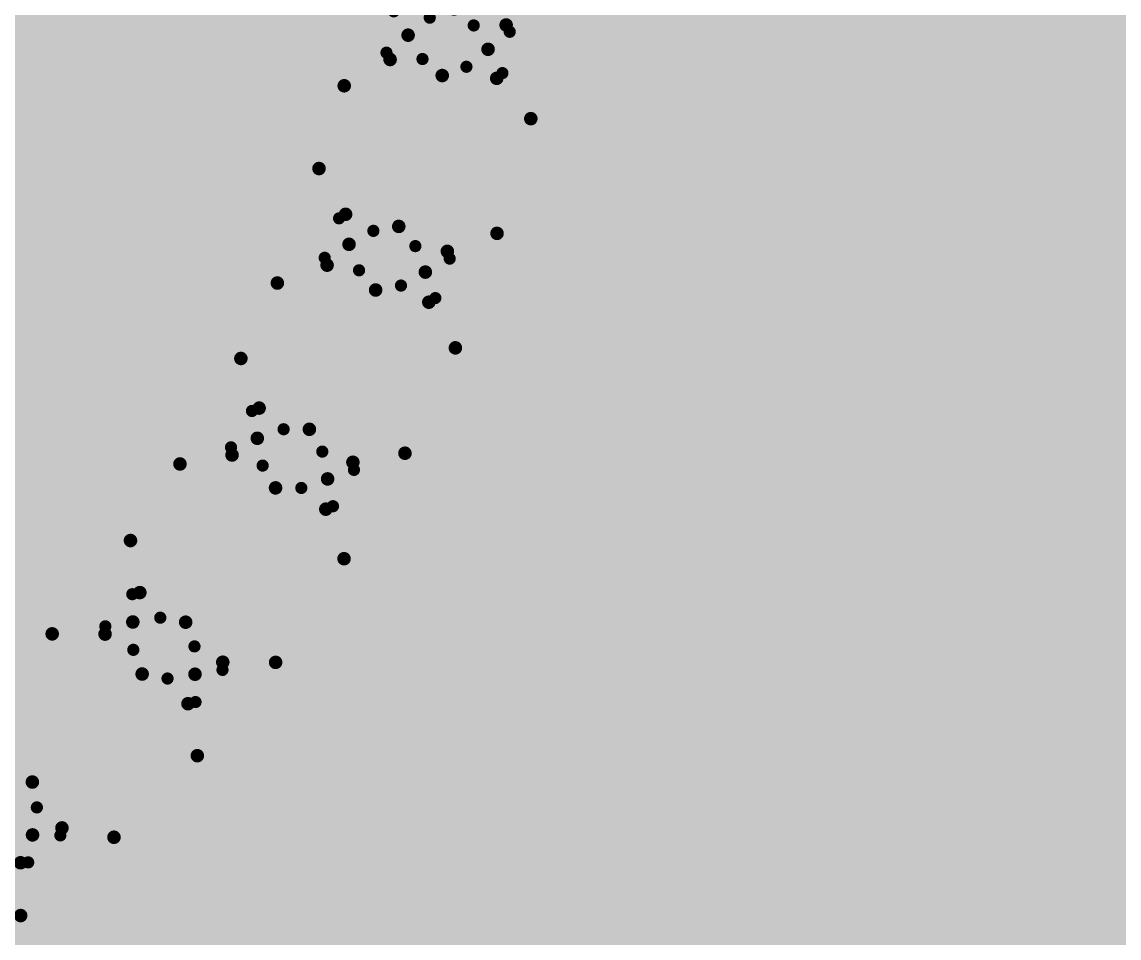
# Model space of a CAD drawing. Header units: millimetres. Extents: x 169 to 355, y 129 to 253.
# Drawn here: x 315.875 to 319.929, y 153.104 to 156.488 of the extents above; entities that cross this region are included whole.
import ezdxf

# ---------------------------------------------------------------- set-up
doc = ezdxf.new("R2010")
doc.units = ezdxf.units.MM
for name, color, linetype in [('BottomLayer', 5, 'Continuous'), ('BottomOverlay', 54, 'Continuous'), ('BottomPaste', 16, 'Continuous'), ('BottomSolder', 6, 'Continuous'), ('Mechanical1', 6, 'Continuous'), ('Mechanical15', 56, 'Continuous'), ('TopOverlay', 2, 'Continuous')]:
    doc.layers.add(name, color=color, linetype=linetype)

# ---------------------------------------------------------------- blocks, each defined once
blk = doc.blocks.new('R0402_NOSILK_B_999')
at = {"layer": 'BottomLayer'}
for points in [[(-0.25, -0.3), (-0.25, 0.3), (-0.75, -0.3), (-0.75, 0.3)], [(0.75, -0.3), (0.75, 0.3), (0.25, -0.3), (0.25, 0.3)]]:
    blk.add_solid(points, dxfattribs=at)
at = {"layer": 'BottomPaste'}
for points in [[(-0.25, -0.3), (-0.25, 0.3), (-0.75, -0.3), (-0.75, 0.3)], [(0.75, -0.3), (0.75, 0.3), (0.25, -0.3), (0.25, 0.3)]]:
    blk.add_solid(points, dxfattribs=at)
at = {"layer": 'BottomSolder'}
for points in [[(-0.1484, -0.4016), (-0.1484, 0.4016), (-0.8516, -0.4016), (-0.8516, 0.4016)], [(0.8516, -0.4016), (0.8516, 0.4016), (0.1484, -0.4016), (0.1484, 0.4016)]]:
    blk.add_solid(points, dxfattribs=at)
at = {"layer": 'Mechanical1', "const_width": 0.1}
for points in [[(-0.52, -0.3001), (-0.52, 0.2999)], [(-0.52, 0.2999), (0.5201, 0.2999)], [(0.5201, -0.3001), (0.5201, 0.2999)], [(-0.52, -0.3001), (0.5201, -0.3001)]]:
    blk.add_lwpolyline(points, dxfattribs=at)
at = {"layer": 'Mechanical1', "const_width": 0.05}
for points in [[(-0.545, 0.2999, 1), (-0.495, 0.2999, 1)], [(-0.545, 0.2999, 1), (-0.495, 0.2999, 1)], [(0.4951, 0.2999, 1), (0.5451, 0.2999, 1)], [(0.4951, 0.2999, 1), (0.5451, 0.2999, 1)], [(-0.545, -0.3001, 1), (-0.495, -0.3001, 1)], [(-0.545, -0.3001, 1), (-0.495, -0.3001, 1)], [(0.4951, -0.3001, 1), (0.5451, -0.3001, 1)], [(0.4951, -0.3001, 1), (0.5451, -0.3001, 1)]]:
    blk.add_lwpolyline(points, format="xyb", close=True, dxfattribs=at)
at = {"layer": 'Mechanical15', "const_width": 0.1}
for points in [[(-0.975, -0.525), (-0.975, 0.525)], [(-0.975, 0.525), (0.975, 0.525)], [(0.975, -0.525), (0.975, 0.525)], [(0, -0.125), (0, 0.125)], [(-0.125, 0), (0.125, 0)], [(-0.975, -0.525), (0.975, -0.525)]]:
    blk.add_lwpolyline(points, dxfattribs=at)
at = {"layer": 'Mechanical15', "const_width": 0.05}
for points in [[(-1, 0.525, 1), (-0.95, 0.525, 1)], [(-1, 0.525, 1), (-0.95, 0.525, 1)], [(0.95, 0.525, 1), (1, 0.525, 1)], [(0.95, 0.525, 1), (1, 0.525, 1)], [(-0.025, 0.125, 1), (0.025, 0.125, 1)], [(-0.15, 0, 1), (-0.1, 0, 1)], [(0.1, 0, 1), (0.15, 0, 1)], [(-0.025, -0.125, 1), (0.025, -0.125, 1)], [(-1, -0.525, 1), (-0.95, -0.525, 1)], [(-1, -0.525, 1), (-0.95, -0.525, 1)], [(0.95, -0.525, 1), (1, -0.525, 1)], [(0.95, -0.525, 1), (1, -0.525, 1)]]:
    blk.add_lwpolyline(points, format="xyb", close=True, dxfattribs=at)
blk = doc.blocks.new('R0201________B_1019')
at = {"layer": 'BottomLayer'}
for points in [[(-0.075, -0.15), (-0.075, 0.15), (-0.375, -0.15), (-0.375, 0.15)], [(0.375, -0.15), (0.375, 0.15), (0.075, -0.15), (0.075, 0.15)]]:
    blk.add_solid(points, dxfattribs=at)
at = {"layer": 'BottomPaste'}
for points in [[(-0.075, -0.15), (-0.075, 0.15), (-0.375, -0.15), (-0.375, 0.15)], [(0.375, -0.15), (0.375, 0.15), (0.075, -0.15), (0.075, 0.15)]]:
    blk.add_solid(points, dxfattribs=at)
at = {"layer": 'BottomSolder'}
for points in [[(0.0266, -0.2516), (0.0266, 0.2516), (-0.4766, -0.2516), (-0.4766, 0.2516)], [(0.4766, -0.2516), (0.4766, 0.2516), (-0.0266, -0.2516), (-0.0266, 0.2516)]]:
    blk.add_solid(points, dxfattribs=at)
at = {"layer": 'Mechanical1', "const_width": 0.1}
for points in [[(-0.2999, -0.15), (-0.2999, 0.1499)], [(-0.2999, 0.1499), (0.3001, 0.1499)], [(0.3001, -0.15), (0.3001, 0.1499)], [(-0.2999, -0.15), (0.3001, -0.15)]]:
    blk.add_lwpolyline(points, dxfattribs=at)
at = {"layer": 'Mechanical1', "const_width": 0.05}
for points in [[(-0.3249, 0.1499, 1), (-0.2749, 0.1499, 1)], [(-0.3249, 0.1499, 1), (-0.2749, 0.1499, 1)], [(0.2751, 0.1499, 1), (0.3251, 0.1499, 1)], [(0.2751, 0.1499, 1), (0.3251, 0.1499, 1)], [(-0.3249, -0.15, 1), (-0.2749, -0.15, 1)], [(-0.3249, -0.15, 1), (-0.2749, -0.15, 1)], [(0.2751, -0.15, 1), (0.3251, -0.15, 1)], [(0.2751, -0.15, 1), (0.3251, -0.15, 1)]]:
    blk.add_lwpolyline(points, format="xyb", close=True, dxfattribs=at)
at = {"layer": 'Mechanical15', "const_width": 0.1}
for points in [[(-0.625, -0.4), (-0.625, 0.4)], [(-0.625, 0.4), (0.625, 0.4)], [(0.625, -0.4), (0.625, 0.4)], [(0, -0.15), (0, 0.15)], [(-0.15, 0), (0.15, 0)], [(-0.625, -0.4), (0.625, -0.4)]]:
    blk.add_lwpolyline(points, dxfattribs=at)
at = {"layer": 'Mechanical15', "const_width": 0.05}
for points in [[(-0.65, 0.4, 1), (-0.6, 0.4, 1)], [(-0.65, 0.4, 1), (-0.6, 0.4, 1)], [(0.6, 0.4, 1), (0.65, 0.4, 1)], [(0.6, 0.4, 1), (0.65, 0.4, 1)], [(-0.025, 0.15, 1), (0.025, 0.15, 1)], [(-0.175, 0, 1), (-0.125, 0, 1)], [(0.125, 0, 1), (0.175, 0, 1)], [(-0.025, -0.15, 1), (0.025, -0.15, 1)], [(-0.65, -0.4, 1), (-0.6, -0.4, 1)], [(-0.65, -0.4, 1), (-0.6, -0.4, 1)], [(0.6, -0.4, 1), (0.65, -0.4, 1)], [(0.6, -0.4, 1), (0.65, -0.4, 1)]]:
    blk.add_lwpolyline(points, format="xyb", close=True, dxfattribs=at)
blk = doc.blocks.new('R0201________B_1020')
at = {"layer": 'BottomLayer'}
for points in [[(-0.075, -0.15), (-0.075, 0.15), (-0.375, -0.15), (-0.375, 0.15)], [(0.375, -0.15), (0.375, 0.15), (0.075, -0.15), (0.075, 0.15)]]:
    blk.add_solid(points, dxfattribs=at)
at = {"layer": 'BottomPaste'}
for points in [[(-0.075, -0.15), (-0.075, 0.15), (-0.375, -0.15), (-0.375, 0.15)], [(0.375, -0.15), (0.375, 0.15), (0.075, -0.15), (0.075, 0.15)]]:
    blk.add_solid(points, dxfattribs=at)
at = {"layer": 'BottomSolder'}
for points in [[(0.0266, -0.2516), (0.0266, 0.2516), (-0.4766, -0.2516), (-0.4766, 0.2516)], [(0.4766, -0.2516), (0.4766, 0.2516), (-0.0266, -0.2516), (-0.0266, 0.2516)]]:
    blk.add_solid(points, dxfattribs=at)
at = {"layer": 'Mechanical1', "const_width": 0.1}
for points in [[(-0.2999, -0.15), (-0.2999, 0.1499)], [(-0.2999, 0.1499), (0.3001, 0.1499)], [(0.3001, -0.15), (0.3001, 0.1499)], [(-0.2999, -0.15), (0.3001, -0.15)]]:
    blk.add_lwpolyline(points, dxfattribs=at)
at = {"layer": 'Mechanical1', "const_width": 0.05}
for points in [[(-0.3249, 0.1499, 1), (-0.2749, 0.1499, 1)], [(-0.3249, 0.1499, 1), (-0.2749, 0.1499, 1)], [(0.2751, 0.1499, 1), (0.3251, 0.1499, 1)], [(0.2751, 0.1499, 1), (0.3251, 0.1499, 1)], [(-0.3249, -0.15, 1), (-0.2749, -0.15, 1)], [(-0.3249, -0.15, 1), (-0.2749, -0.15, 1)], [(0.2751, -0.15, 1), (0.3251, -0.15, 1)], [(0.2751, -0.15, 1), (0.3251, -0.15, 1)]]:
    blk.add_lwpolyline(points, format="xyb", close=True, dxfattribs=at)
at = {"layer": 'Mechanical15', "const_width": 0.1}
for points in [[(-0.625, -0.4), (-0.625, 0.4)], [(-0.625, 0.4), (0.625, 0.4)], [(0.625, -0.4), (0.625, 0.4)], [(0, -0.15), (0, 0.15)], [(-0.15, 0), (0.15, 0)], [(-0.625, -0.4), (0.625, -0.4)]]:
    blk.add_lwpolyline(points, dxfattribs=at)
at = {"layer": 'Mechanical15', "const_width": 0.05}
for points in [[(-0.65, 0.4, 1), (-0.6, 0.4, 1)], [(-0.65, 0.4, 1), (-0.6, 0.4, 1)], [(0.6, 0.4, 1), (0.65, 0.4, 1)], [(0.6, 0.4, 1), (0.65, 0.4, 1)], [(-0.025, 0.15, 1), (0.025, 0.15, 1)], [(-0.175, 0, 1), (-0.125, 0, 1)], [(0.125, 0, 1), (0.175, 0, 1)], [(-0.025, -0.15, 1), (0.025, -0.15, 1)], [(-0.65, -0.4, 1), (-0.6, -0.4, 1)], [(-0.65, -0.4, 1), (-0.6, -0.4, 1)], [(0.6, -0.4, 1), (0.65, -0.4, 1)], [(0.6, -0.4, 1), (0.65, -0.4, 1)]]:
    blk.add_lwpolyline(points, format="xyb", close=True, dxfattribs=at)
blk = doc.blocks.new('R0201________B_1026')
at = {"layer": 'BottomLayer'}
for points in [[(-0.075, -0.15), (-0.075, 0.15), (-0.375, -0.15), (-0.375, 0.15)], [(0.375, -0.15), (0.375, 0.15), (0.075, -0.15), (0.075, 0.15)]]:
    blk.add_solid(points, dxfattribs=at)
at = {"layer": 'BottomPaste'}
for points in [[(-0.075, -0.15), (-0.075, 0.15), (-0.375, -0.15), (-0.375, 0.15)], [(0.375, -0.15), (0.375, 0.15), (0.075, -0.15), (0.075, 0.15)]]:
    blk.add_solid(points, dxfattribs=at)
at = {"layer": 'BottomSolder'}
for points in [[(0.0266, -0.2516), (0.0266, 0.2516), (-0.4766, -0.2516), (-0.4766, 0.2516)], [(0.4766, -0.2516), (0.4766, 0.2516), (-0.0266, -0.2516), (-0.0266, 0.2516)]]:
    blk.add_solid(points, dxfattribs=at)
at = {"layer": 'Mechanical1', "const_width": 0.1}
for points in [[(-0.2999, -0.15), (-0.2999, 0.1499)], [(-0.2999, 0.1499), (0.3001, 0.1499)], [(0.3001, -0.15), (0.3001, 0.1499)], [(-0.2999, -0.15), (0.3001, -0.15)]]:
    blk.add_lwpolyline(points, dxfattribs=at)
at = {"layer": 'Mechanical1', "const_width": 0.05}
for points in [[(-0.3249, 0.1499, 1), (-0.2749, 0.1499, 1)], [(-0.3249, 0.1499, 1), (-0.2749, 0.1499, 1)], [(0.2751, 0.1499, 1), (0.3251, 0.1499, 1)], [(0.2751, 0.1499, 1), (0.3251, 0.1499, 1)], [(-0.3249, -0.15, 1), (-0.2749, -0.15, 1)], [(-0.3249, -0.15, 1), (-0.2749, -0.15, 1)], [(0.2751, -0.15, 1), (0.3251, -0.15, 1)], [(0.2751, -0.15, 1), (0.3251, -0.15, 1)]]:
    blk.add_lwpolyline(points, format="xyb", close=True, dxfattribs=at)
at = {"layer": 'Mechanical15', "const_width": 0.1}
for points in [[(-0.625, -0.4), (-0.625, 0.4)], [(-0.625, 0.4), (0.625, 0.4)], [(0.625, -0.4), (0.625, 0.4)], [(0, -0.15), (0, 0.15)], [(-0.15, 0), (0.15, 0)], [(-0.625, -0.4), (0.625, -0.4)]]:
    blk.add_lwpolyline(points, dxfattribs=at)
at = {"layer": 'Mechanical15', "const_width": 0.05}
for points in [[(-0.65, 0.4, 1), (-0.6, 0.4, 1)], [(-0.65, 0.4, 1), (-0.6, 0.4, 1)], [(0.6, 0.4, 1), (0.65, 0.4, 1)], [(0.6, 0.4, 1), (0.65, 0.4, 1)], [(-0.025, 0.15, 1), (0.025, 0.15, 1)], [(-0.175, 0, 1), (-0.125, 0, 1)], [(0.125, 0, 1), (0.175, 0, 1)], [(-0.025, -0.15, 1), (0.025, -0.15, 1)], [(-0.65, -0.4, 1), (-0.6, -0.4, 1)], [(-0.65, -0.4, 1), (-0.6, -0.4, 1)], [(0.6, -0.4, 1), (0.65, -0.4, 1)], [(0.6, -0.4, 1), (0.65, -0.4, 1)]]:
    blk.add_lwpolyline(points, format="xyb", close=True, dxfattribs=at)
blk = doc.blocks.new('R0201________B_1032')
at = {"layer": 'BottomLayer'}
for points in [[(-0.075, -0.15), (-0.075, 0.15), (-0.375, -0.15), (-0.375, 0.15)], [(0.375, -0.15), (0.375, 0.15), (0.075, -0.15), (0.075, 0.15)]]:
    blk.add_solid(points, dxfattribs=at)
at = {"layer": 'BottomPaste'}
for points in [[(-0.075, -0.15), (-0.075, 0.15), (-0.375, -0.15), (-0.375, 0.15)], [(0.375, -0.15), (0.375, 0.15), (0.075, -0.15), (0.075, 0.15)]]:
    blk.add_solid(points, dxfattribs=at)
at = {"layer": 'BottomSolder'}
for points in [[(0.0266, -0.2516), (0.0266, 0.2516), (-0.4766, -0.2516), (-0.4766, 0.2516)], [(0.4766, -0.2516), (0.4766, 0.2516), (-0.0266, -0.2516), (-0.0266, 0.2516)]]:
    blk.add_solid(points, dxfattribs=at)
at = {"layer": 'Mechanical1', "const_width": 0.1}
for points in [[(-0.2999, -0.15), (-0.2999, 0.1499)], [(-0.2999, 0.1499), (0.3001, 0.1499)], [(0.3001, -0.15), (0.3001, 0.1499)], [(-0.2999, -0.15), (0.3001, -0.15)]]:
    blk.add_lwpolyline(points, dxfattribs=at)
at = {"layer": 'Mechanical1', "const_width": 0.05}
for points in [[(-0.3249, 0.1499, 1), (-0.2749, 0.1499, 1)], [(-0.3249, 0.1499, 1), (-0.2749, 0.1499, 1)], [(0.2751, 0.1499, 1), (0.3251, 0.1499, 1)], [(0.2751, 0.1499, 1), (0.3251, 0.1499, 1)], [(-0.3249, -0.15, 1), (-0.2749, -0.15, 1)], [(-0.3249, -0.15, 1), (-0.2749, -0.15, 1)], [(0.2751, -0.15, 1), (0.3251, -0.15, 1)], [(0.2751, -0.15, 1), (0.3251, -0.15, 1)]]:
    blk.add_lwpolyline(points, format="xyb", close=True, dxfattribs=at)
at = {"layer": 'Mechanical15', "const_width": 0.1}
for points in [[(-0.625, -0.4), (-0.625, 0.4)], [(-0.625, 0.4), (0.625, 0.4)], [(0.625, -0.4), (0.625, 0.4)], [(0, -0.15), (0, 0.15)], [(-0.15, 0), (0.15, 0)], [(-0.625, -0.4), (0.625, -0.4)]]:
    blk.add_lwpolyline(points, dxfattribs=at)
at = {"layer": 'Mechanical15', "const_width": 0.05}
for points in [[(-0.65, 0.4, 1), (-0.6, 0.4, 1)], [(-0.65, 0.4, 1), (-0.6, 0.4, 1)], [(0.6, 0.4, 1), (0.65, 0.4, 1)], [(0.6, 0.4, 1), (0.65, 0.4, 1)], [(-0.025, 0.15, 1), (0.025, 0.15, 1)], [(-0.175, 0, 1), (-0.125, 0, 1)], [(0.125, 0, 1), (0.175, 0, 1)], [(-0.025, -0.15, 1), (0.025, -0.15, 1)], [(-0.65, -0.4, 1), (-0.6, -0.4, 1)], [(-0.65, -0.4, 1), (-0.6, -0.4, 1)], [(0.6, -0.4, 1), (0.65, -0.4, 1)], [(0.6, -0.4, 1), (0.65, -0.4, 1)]]:
    blk.add_lwpolyline(points, format="xyb", close=True, dxfattribs=at)
blk = doc.blocks.new('R01005_B_1039')
at = {"layer": 'BottomLayer', "const_width": 0.0225}
for points in [[(-0.2287, 0.0775, 1), (-0.2063, 0.0775, 1)], [(-0.0937, 0.0775, 1), (-0.0712, 0.0775, 1)], [(0.0712, 0.0775, 1), (0.0937, 0.0775, 1)], [(0.2063, 0.0775, 1), (0.2287, 0.0775, 1)], [(-0.2287, -0.0775, 1), (-0.2063, -0.0775, 1)], [(-0.0937, -0.0775, 1), (-0.0712, -0.0775, 1)], [(0.0712, -0.0775, 1), (0.0937, -0.0775, 1)], [(0.2063, -0.0775, 1), (0.2287, -0.0775, 1)]]:
    blk.add_lwpolyline(points, format="xyb", close=True, dxfattribs=at)
at = {"layer": 'BottomLayer'}
for points in [[(-0.0825, -0.1), (-0.0825, 0.1), (-0.2175, -0.1), (-0.2175, 0.1)], [(0.2175, -0.1), (0.2175, 0.1), (0.0825, -0.1), (0.0825, 0.1)], [(-0.06, -0.0775), (-0.06, 0.0775), (-0.24, -0.0775), (-0.24, 0.0775)], [(0.24, -0.0775), (0.24, 0.0775), (0.06, -0.0775), (0.06, 0.0775)]]:
    blk.add_solid(points, dxfattribs=at)
at = {"layer": 'BottomPaste', "const_width": 0.0225}
for points in [[(-0.2287, 0.0775, 1), (-0.2063, 0.0775, 1)], [(-0.0937, 0.0775, 1), (-0.0712, 0.0775, 1)], [(0.0712, 0.0775, 1), (0.0937, 0.0775, 1)], [(0.2063, 0.0775, 1), (0.2287, 0.0775, 1)], [(-0.2287, -0.0775, 1), (-0.2063, -0.0775, 1)], [(-0.0937, -0.0775, 1), (-0.0712, -0.0775, 1)], [(0.0712, -0.0775, 1), (0.0937, -0.0775, 1)], [(0.2063, -0.0775, 1), (0.2287, -0.0775, 1)]]:
    blk.add_lwpolyline(points, format="xyb", close=True, dxfattribs=at)
at = {"layer": 'BottomPaste'}
for points in [[(-0.0825, -0.1), (-0.0825, 0.1), (-0.2175, -0.1), (-0.2175, 0.1)], [(0.2175, -0.1), (0.2175, 0.1), (0.0825, -0.1), (0.0825, 0.1)], [(-0.06, -0.0775), (-0.06, 0.0775), (-0.24, -0.0775), (-0.24, 0.0775)], [(0.24, -0.0775), (0.24, 0.0775), (0.06, -0.0775), (0.06, 0.0775)]]:
    blk.add_solid(points, dxfattribs=at)
at = {"layer": 'BottomSolder', "const_width": 0.1241}
for points in [[(-0.2795, 0.0775, 1), (-0.1555, 0.0775, 1)], [(-0.1445, 0.0775, 1), (-0.0204, 0.0775, 1)], [(0.0204, 0.0775, 1), (0.1445, 0.0775, 1)], [(0.1555, 0.0775, 1), (0.2795, 0.0775, 1)], [(-0.2795, -0.0775, 1), (-0.1555, -0.0775, 1)], [(-0.1445, -0.0775, 1), (-0.0204, -0.0775, 1)], [(0.0204, -0.0775, 1), (0.1445, -0.0775, 1)], [(0.1555, -0.0775, 1), (0.2795, -0.0775, 1)]]:
    blk.add_lwpolyline(points, format="xyb", close=True, dxfattribs=at)
at = {"layer": 'BottomSolder'}
for points in [[(-0.0825, -0.2016), (-0.0825, 0.2016), (-0.2175, -0.2016), (-0.2175, 0.2016)], [(0.2175, -0.2016), (0.2175, 0.2016), (0.0825, -0.2016), (0.0825, 0.2016)], [(0.0416, -0.0775), (0.0416, 0.0775), (-0.3416, -0.0775), (-0.3416, 0.0775)], [(0.3416, -0.0775), (0.3416, 0.0775), (-0.0416, -0.0775), (-0.0416, 0.0775)]]:
    blk.add_solid(points, dxfattribs=at)
at = {"layer": 'Mechanical1', "const_width": 0.05}
for points in [[(-0.1999, -0.1001), (-0.1999, 0.0999)], [(-0.1999, 0.0999), (0.2001, 0.0999)], [(0.2001, -0.1001), (0.2001, 0.0999)], [(-0.1999, -0.1001), (0.2001, -0.1001)]]:
    blk.add_lwpolyline(points, dxfattribs=at)
at = {"layer": 'Mechanical1', "const_width": 0.025}
for points in [[(-0.2124, 0.0999, 1), (-0.1874, 0.0999, 1)], [(-0.2124, 0.0999, 1), (-0.1874, 0.0999, 1)], [(0.1876, 0.0999, 1), (0.2126, 0.0999, 1)], [(0.1876, 0.0999, 1), (0.2126, 0.0999, 1)], [(-0.2124, -0.1001, 1), (-0.1874, -0.1001, 1)], [(-0.2124, -0.1001, 1), (-0.1874, -0.1001, 1)], [(0.1876, -0.1001, 1), (0.2126, -0.1001, 1)], [(0.1876, -0.1001, 1), (0.2126, -0.1001, 1)]]:
    blk.add_lwpolyline(points, format="xyb", close=True, dxfattribs=at)
at = {"layer": 'Mechanical15', "const_width": 0.05}
for points in [[(-0.35, -0.225), (-0.35, 0.225)], [(-0.35, 0.225), (0.35, 0.225)], [(0.35, -0.225), (0.35, 0.225)], [(0, -0.125), (0, 0.125)], [(-0.15, 0), (0.15, 0)], [(-0.35, -0.225), (0.35, -0.225)]]:
    blk.add_lwpolyline(points, dxfattribs=at)
at = {"layer": 'Mechanical15', "const_width": 0.025}
for points in [[(-0.3625, 0.225, 1), (-0.3375, 0.225, 1)], [(-0.3625, 0.225, 1), (-0.3375, 0.225, 1)], [(0.3375, 0.225, 1), (0.3625, 0.225, 1)], [(0.3375, 0.225, 1), (0.3625, 0.225, 1)], [(-0.0125, 0.125, 1), (0.0125, 0.125, 1)], [(-0.1625, 0, 1), (-0.1375, 0, 1)], [(0.1375, 0, 1), (0.1625, 0, 1)], [(-0.0125, -0.125, 1), (0.0125, -0.125, 1)], [(-0.3625, -0.225, 1), (-0.3375, -0.225, 1)], [(-0.3625, -0.225, 1), (-0.3375, -0.225, 1)], [(0.3375, -0.225, 1), (0.3625, -0.225, 1)], [(0.3375, -0.225, 1), (0.3625, -0.225, 1)]]:
    blk.add_lwpolyline(points, format="xyb", close=True, dxfattribs=at)
blk = doc.blocks.new('R01005_B_1044')
at = {"layer": 'BottomLayer', "const_width": 0.0225}
for points in [[(-0.2287, 0.0775, 1), (-0.2063, 0.0775, 1)], [(-0.0937, 0.0775, 1), (-0.0712, 0.0775, 1)], [(0.0712, 0.0775, 1), (0.0937, 0.0775, 1)], [(0.2063, 0.0775, 1), (0.2287, 0.0775, 1)], [(-0.2287, -0.0775, 1), (-0.2063, -0.0775, 1)], [(-0.0937, -0.0775, 1), (-0.0712, -0.0775, 1)], [(0.0712, -0.0775, 1), (0.0937, -0.0775, 1)], [(0.2063, -0.0775, 1), (0.2287, -0.0775, 1)]]:
    blk.add_lwpolyline(points, format="xyb", close=True, dxfattribs=at)
at = {"layer": 'BottomLayer'}
for points in [[(-0.0825, -0.1), (-0.0825, 0.1), (-0.2175, -0.1), (-0.2175, 0.1)], [(0.2175, -0.1), (0.2175, 0.1), (0.0825, -0.1), (0.0825, 0.1)], [(-0.06, -0.0775), (-0.06, 0.0775), (-0.24, -0.0775), (-0.24, 0.0775)], [(0.24, -0.0775), (0.24, 0.0775), (0.06, -0.0775), (0.06, 0.0775)]]:
    blk.add_solid(points, dxfattribs=at)
at = {"layer": 'BottomPaste', "const_width": 0.0225}
for points in [[(-0.2287, 0.0775, 1), (-0.2063, 0.0775, 1)], [(-0.0937, 0.0775, 1), (-0.0712, 0.0775, 1)], [(0.0712, 0.0775, 1), (0.0937, 0.0775, 1)], [(0.2063, 0.0775, 1), (0.2287, 0.0775, 1)], [(-0.2287, -0.0775, 1), (-0.2063, -0.0775, 1)], [(-0.0937, -0.0775, 1), (-0.0712, -0.0775, 1)], [(0.0712, -0.0775, 1), (0.0937, -0.0775, 1)], [(0.2063, -0.0775, 1), (0.2287, -0.0775, 1)]]:
    blk.add_lwpolyline(points, format="xyb", close=True, dxfattribs=at)
at = {"layer": 'BottomPaste'}
for points in [[(-0.0825, -0.1), (-0.0825, 0.1), (-0.2175, -0.1), (-0.2175, 0.1)], [(0.2175, -0.1), (0.2175, 0.1), (0.0825, -0.1), (0.0825, 0.1)], [(-0.06, -0.0775), (-0.06, 0.0775), (-0.24, -0.0775), (-0.24, 0.0775)], [(0.24, -0.0775), (0.24, 0.0775), (0.06, -0.0775), (0.06, 0.0775)]]:
    blk.add_solid(points, dxfattribs=at)
at = {"layer": 'BottomSolder', "const_width": 0.1241}
for points in [[(-0.2795, 0.0775, 1), (-0.1555, 0.0775, 1)], [(-0.1445, 0.0775, 1), (-0.0204, 0.0775, 1)], [(0.0204, 0.0775, 1), (0.1445, 0.0775, 1)], [(0.1555, 0.0775, 1), (0.2795, 0.0775, 1)], [(-0.2795, -0.0775, 1), (-0.1555, -0.0775, 1)], [(-0.1445, -0.0775, 1), (-0.0204, -0.0775, 1)], [(0.0204, -0.0775, 1), (0.1445, -0.0775, 1)], [(0.1555, -0.0775, 1), (0.2795, -0.0775, 1)]]:
    blk.add_lwpolyline(points, format="xyb", close=True, dxfattribs=at)
at = {"layer": 'BottomSolder'}
for points in [[(-0.0825, -0.2016), (-0.0825, 0.2016), (-0.2175, -0.2016), (-0.2175, 0.2016)], [(0.2175, -0.2016), (0.2175, 0.2016), (0.0825, -0.2016), (0.0825, 0.2016)], [(0.0416, -0.0775), (0.0416, 0.0775), (-0.3416, -0.0775), (-0.3416, 0.0775)], [(0.3416, -0.0775), (0.3416, 0.0775), (-0.0416, -0.0775), (-0.0416, 0.0775)]]:
    blk.add_solid(points, dxfattribs=at)
at = {"layer": 'Mechanical1', "const_width": 0.05}
for points in [[(-0.1999, -0.1001), (-0.1999, 0.0999)], [(-0.1999, 0.0999), (0.2001, 0.0999)], [(0.2001, -0.1001), (0.2001, 0.0999)], [(-0.1999, -0.1001), (0.2001, -0.1001)]]:
    blk.add_lwpolyline(points, dxfattribs=at)
at = {"layer": 'Mechanical1', "const_width": 0.025}
for points in [[(-0.2124, 0.0999, 1), (-0.1874, 0.0999, 1)], [(-0.2124, 0.0999, 1), (-0.1874, 0.0999, 1)], [(0.1876, 0.0999, 1), (0.2126, 0.0999, 1)], [(0.1876, 0.0999, 1), (0.2126, 0.0999, 1)], [(-0.2124, -0.1001, 1), (-0.1874, -0.1001, 1)], [(-0.2124, -0.1001, 1), (-0.1874, -0.1001, 1)], [(0.1876, -0.1001, 1), (0.2126, -0.1001, 1)], [(0.1876, -0.1001, 1), (0.2126, -0.1001, 1)]]:
    blk.add_lwpolyline(points, format="xyb", close=True, dxfattribs=at)
at = {"layer": 'Mechanical15', "const_width": 0.05}
for points in [[(-0.35, -0.225), (-0.35, 0.225)], [(-0.35, 0.225), (0.35, 0.225)], [(0.35, -0.225), (0.35, 0.225)], [(0, -0.125), (0, 0.125)], [(-0.15, 0), (0.15, 0)], [(-0.35, -0.225), (0.35, -0.225)]]:
    blk.add_lwpolyline(points, dxfattribs=at)
at = {"layer": 'Mechanical15', "const_width": 0.025}
for points in [[(-0.3625, 0.225, 1), (-0.3375, 0.225, 1)], [(-0.3625, 0.225, 1), (-0.3375, 0.225, 1)], [(0.3375, 0.225, 1), (0.3625, 0.225, 1)], [(0.3375, 0.225, 1), (0.3625, 0.225, 1)], [(-0.0125, 0.125, 1), (0.0125, 0.125, 1)], [(-0.1625, 0, 1), (-0.1375, 0, 1)], [(0.1375, 0, 1), (0.1625, 0, 1)], [(-0.0125, -0.125, 1), (0.0125, -0.125, 1)], [(-0.3625, -0.225, 1), (-0.3375, -0.225, 1)], [(-0.3625, -0.225, 1), (-0.3375, -0.225, 1)], [(0.3375, -0.225, 1), (0.3625, -0.225, 1)], [(0.3375, -0.225, 1), (0.3625, -0.225, 1)]]:
    blk.add_lwpolyline(points, format="xyb", close=True, dxfattribs=at)
blk = doc.blocks.new('R01005_B_1050')
at = {"layer": 'BottomLayer', "const_width": 0.0225}
for points in [[(-0.2288, 0.0775, 1), (-0.2063, 0.0775, 1)], [(-0.0938, 0.0775, 1), (-0.0713, 0.0775, 1)], [(0.0713, 0.0775, 1), (0.0938, 0.0775, 1)], [(0.2063, 0.0775, 1), (0.2288, 0.0775, 1)], [(-0.2288, -0.0775, 1), (-0.2063, -0.0775, 1)], [(-0.0938, -0.0775, 1), (-0.0713, -0.0775, 1)], [(0.0713, -0.0775, 1), (0.0938, -0.0775, 1)], [(0.2063, -0.0775, 1), (0.2288, -0.0775, 1)]]:
    blk.add_lwpolyline(points, format="xyb", close=True, dxfattribs=at)
at = {"layer": 'BottomLayer'}
for points in [[(-0.0825, -0.1), (-0.0825, 0.1), (-0.2175, -0.1), (-0.2175, 0.1)], [(0.2175, -0.1), (0.2175, 0.1), (0.0825, -0.1), (0.0825, 0.1)], [(-0.06, -0.0775), (-0.06, 0.0775), (-0.24, -0.0775), (-0.24, 0.0775)], [(0.24, -0.0775), (0.24, 0.0775), (0.06, -0.0775), (0.06, 0.0775)]]:
    blk.add_solid(points, dxfattribs=at)
at = {"layer": 'BottomPaste', "const_width": 0.0225}
for points in [[(-0.2288, 0.0775, 1), (-0.2063, 0.0775, 1)], [(-0.0938, 0.0775, 1), (-0.0713, 0.0775, 1)], [(0.0713, 0.0775, 1), (0.0938, 0.0775, 1)], [(0.2063, 0.0775, 1), (0.2288, 0.0775, 1)], [(-0.2288, -0.0775, 1), (-0.2063, -0.0775, 1)], [(-0.0938, -0.0775, 1), (-0.0713, -0.0775, 1)], [(0.0713, -0.0775, 1), (0.0938, -0.0775, 1)], [(0.2063, -0.0775, 1), (0.2288, -0.0775, 1)]]:
    blk.add_lwpolyline(points, format="xyb", close=True, dxfattribs=at)
at = {"layer": 'BottomPaste'}
for points in [[(-0.0825, -0.1), (-0.0825, 0.1), (-0.2175, -0.1), (-0.2175, 0.1)], [(0.2175, -0.1), (0.2175, 0.1), (0.0825, -0.1), (0.0825, 0.1)], [(-0.06, -0.0775), (-0.06, 0.0775), (-0.24, -0.0775), (-0.24, 0.0775)], [(0.24, -0.0775), (0.24, 0.0775), (0.06, -0.0775), (0.06, 0.0775)]]:
    blk.add_solid(points, dxfattribs=at)
at = {"layer": 'BottomSolder', "const_width": 0.1241}
for points in [[(-0.2796, 0.0775, 1), (-0.1555, 0.0775, 1)], [(-0.1446, 0.0775, 1), (-0.0205, 0.0775, 1)], [(0.0205, 0.0775, 1), (0.1446, 0.0775, 1)], [(0.1555, 0.0775, 1), (0.2796, 0.0775, 1)], [(-0.2796, -0.0775, 1), (-0.1555, -0.0775, 1)], [(-0.1446, -0.0775, 1), (-0.0205, -0.0775, 1)], [(0.0205, -0.0775, 1), (0.1446, -0.0775, 1)], [(0.1555, -0.0775, 1), (0.2796, -0.0775, 1)]]:
    blk.add_lwpolyline(points, format="xyb", close=True, dxfattribs=at)
at = {"layer": 'BottomSolder'}
for points in [[(-0.0825, -0.2016), (-0.0825, 0.2016), (-0.2175, -0.2016), (-0.2175, 0.2016)], [(0.2175, -0.2016), (0.2175, 0.2016), (0.0825, -0.2016), (0.0825, 0.2016)], [(0.0416, -0.0775), (0.0416, 0.0775), (-0.3416, -0.0775), (-0.3416, 0.0775)], [(0.3416, -0.0775), (0.3416, 0.0775), (-0.0416, -0.0775), (-0.0416, 0.0775)]]:
    blk.add_solid(points, dxfattribs=at)
at = {"layer": 'Mechanical1', "const_width": 0.05}
for points in [[(-0.1999, -0.1001), (-0.1999, 0.0999)], [(-0.1999, 0.0999), (0.2001, 0.0999)], [(0.2001, -0.1001), (0.2001, 0.0999)], [(-0.1999, -0.1001), (0.2001, -0.1001)]]:
    blk.add_lwpolyline(points, dxfattribs=at)
at = {"layer": 'Mechanical1', "const_width": 0.025}
for points in [[(-0.2124, 0.0999, 1), (-0.1874, 0.0999, 1)], [(-0.2124, 0.0999, 1), (-0.1874, 0.0999, 1)], [(0.1876, 0.0999, 1), (0.2126, 0.0999, 1)], [(0.1876, 0.0999, 1), (0.2126, 0.0999, 1)], [(-0.2124, -0.1001, 1), (-0.1874, -0.1001, 1)], [(-0.2124, -0.1001, 1), (-0.1874, -0.1001, 1)], [(0.1876, -0.1001, 1), (0.2126, -0.1001, 1)], [(0.1876, -0.1001, 1), (0.2126, -0.1001, 1)]]:
    blk.add_lwpolyline(points, format="xyb", close=True, dxfattribs=at)
at = {"layer": 'Mechanical15', "const_width": 0.05}
for points in [[(-0.35, -0.225), (-0.35, 0.225)], [(-0.35, 0.225), (0.35, 0.225)], [(0.35, -0.225), (0.35, 0.225)], [(0, -0.125), (0, 0.125)], [(-0.15, 0), (0.15, 0)], [(-0.35, -0.225), (0.35, -0.225)]]:
    blk.add_lwpolyline(points, dxfattribs=at)
at = {"layer": 'Mechanical15', "const_width": 0.025}
for points in [[(-0.3625, 0.225, 1), (-0.3375, 0.225, 1)], [(-0.3625, 0.225, 1), (-0.3375, 0.225, 1)], [(0.3375, 0.225, 1), (0.3625, 0.225, 1)], [(0.3375, 0.225, 1), (0.3625, 0.225, 1)], [(-0.0125, 0.125, 1), (0.0125, 0.125, 1)], [(-0.1625, 0, 1), (-0.1375, 0, 1)], [(0.1375, 0, 1), (0.1625, 0, 1)], [(-0.0125, -0.125, 1), (0.0125, -0.125, 1)], [(-0.3625, -0.225, 1), (-0.3375, -0.225, 1)], [(-0.3625, -0.225, 1), (-0.3375, -0.225, 1)], [(0.3375, -0.225, 1), (0.3625, -0.225, 1)], [(0.3375, -0.225, 1), (0.3625, -0.225, 1)]]:
    blk.add_lwpolyline(points, format="xyb", close=True, dxfattribs=at)
blk = doc.blocks.new('R01005_B_1051')
at = {"layer": 'BottomLayer', "const_width": 0.0225}
for points in [[(-0.2287, 0.0775, 1), (-0.2063, 0.0775, 1)], [(-0.0937, 0.0775, 1), (-0.0712, 0.0775, 1)], [(0.0712, 0.0775, 1), (0.0937, 0.0775, 1)], [(0.2063, 0.0775, 1), (0.2287, 0.0775, 1)], [(-0.2287, -0.0775, 1), (-0.2063, -0.0775, 1)], [(-0.0937, -0.0775, 1), (-0.0712, -0.0775, 1)], [(0.0712, -0.0775, 1), (0.0937, -0.0775, 1)], [(0.2063, -0.0775, 1), (0.2287, -0.0775, 1)]]:
    blk.add_lwpolyline(points, format="xyb", close=True, dxfattribs=at)
at = {"layer": 'BottomLayer'}
for points in [[(-0.0825, -0.1), (-0.0825, 0.1), (-0.2175, -0.1), (-0.2175, 0.1)], [(0.2175, -0.1), (0.2175, 0.1), (0.0825, -0.1), (0.0825, 0.1)], [(-0.06, -0.0775), (-0.06, 0.0775), (-0.24, -0.0775), (-0.24, 0.0775)], [(0.24, -0.0775), (0.24, 0.0775), (0.06, -0.0775), (0.06, 0.0775)]]:
    blk.add_solid(points, dxfattribs=at)
at = {"layer": 'BottomPaste', "const_width": 0.0225}
for points in [[(-0.2287, 0.0775, 1), (-0.2063, 0.0775, 1)], [(-0.0937, 0.0775, 1), (-0.0712, 0.0775, 1)], [(0.0712, 0.0775, 1), (0.0937, 0.0775, 1)], [(0.2063, 0.0775, 1), (0.2287, 0.0775, 1)], [(-0.2287, -0.0775, 1), (-0.2063, -0.0775, 1)], [(-0.0937, -0.0775, 1), (-0.0712, -0.0775, 1)], [(0.0712, -0.0775, 1), (0.0937, -0.0775, 1)], [(0.2063, -0.0775, 1), (0.2287, -0.0775, 1)]]:
    blk.add_lwpolyline(points, format="xyb", close=True, dxfattribs=at)
at = {"layer": 'BottomPaste'}
for points in [[(-0.0825, -0.1), (-0.0825, 0.1), (-0.2175, -0.1), (-0.2175, 0.1)], [(0.2175, -0.1), (0.2175, 0.1), (0.0825, -0.1), (0.0825, 0.1)], [(-0.06, -0.0775), (-0.06, 0.0775), (-0.24, -0.0775), (-0.24, 0.0775)], [(0.24, -0.0775), (0.24, 0.0775), (0.06, -0.0775), (0.06, 0.0775)]]:
    blk.add_solid(points, dxfattribs=at)
at = {"layer": 'BottomSolder', "const_width": 0.1241}
for points in [[(-0.2795, 0.0775, 1), (-0.1555, 0.0775, 1)], [(-0.1445, 0.0775, 1), (-0.0204, 0.0775, 1)], [(0.0204, 0.0775, 1), (0.1445, 0.0775, 1)], [(0.1555, 0.0775, 1), (0.2795, 0.0775, 1)], [(-0.2795, -0.0775, 1), (-0.1555, -0.0775, 1)], [(-0.1445, -0.0775, 1), (-0.0204, -0.0775, 1)], [(0.0204, -0.0775, 1), (0.1445, -0.0775, 1)], [(0.1555, -0.0775, 1), (0.2795, -0.0775, 1)]]:
    blk.add_lwpolyline(points, format="xyb", close=True, dxfattribs=at)
at = {"layer": 'BottomSolder'}
for points in [[(-0.0825, -0.2016), (-0.0825, 0.2016), (-0.2175, -0.2016), (-0.2175, 0.2016)], [(0.2175, -0.2016), (0.2175, 0.2016), (0.0825, -0.2016), (0.0825, 0.2016)], [(0.0416, -0.0775), (0.0416, 0.0775), (-0.3416, -0.0775), (-0.3416, 0.0775)], [(0.3416, -0.0775), (0.3416, 0.0775), (-0.0416, -0.0775), (-0.0416, 0.0775)]]:
    blk.add_solid(points, dxfattribs=at)
at = {"layer": 'Mechanical1', "const_width": 0.05}
for points in [[(-0.1999, -0.1001), (-0.1999, 0.0999)], [(-0.1999, 0.0999), (0.2001, 0.0999)], [(0.2001, -0.1001), (0.2001, 0.0999)], [(-0.1999, -0.1001), (0.2001, -0.1001)]]:
    blk.add_lwpolyline(points, dxfattribs=at)
at = {"layer": 'Mechanical1', "const_width": 0.025}
for points in [[(-0.2124, 0.0999, 1), (-0.1874, 0.0999, 1)], [(-0.2124, 0.0999, 1), (-0.1874, 0.0999, 1)], [(0.1876, 0.0999, 1), (0.2126, 0.0999, 1)], [(0.1876, 0.0999, 1), (0.2126, 0.0999, 1)], [(-0.2124, -0.1001, 1), (-0.1874, -0.1001, 1)], [(-0.2124, -0.1001, 1), (-0.1874, -0.1001, 1)], [(0.1876, -0.1001, 1), (0.2126, -0.1001, 1)], [(0.1876, -0.1001, 1), (0.2126, -0.1001, 1)]]:
    blk.add_lwpolyline(points, format="xyb", close=True, dxfattribs=at)
at = {"layer": 'Mechanical15', "const_width": 0.05}
for points in [[(-0.35, -0.225), (-0.35, 0.225)], [(-0.35, 0.225), (0.35, 0.225)], [(0.35, -0.225), (0.35, 0.225)], [(0, -0.125), (0, 0.125)], [(-0.15, 0), (0.15, 0)], [(-0.35, -0.225), (0.35, -0.225)]]:
    blk.add_lwpolyline(points, dxfattribs=at)
at = {"layer": 'Mechanical15', "const_width": 0.025}
for points in [[(-0.3625, 0.225, 1), (-0.3375, 0.225, 1)], [(-0.3625, 0.225, 1), (-0.3375, 0.225, 1)], [(0.3375, 0.225, 1), (0.3625, 0.225, 1)], [(0.3375, 0.225, 1), (0.3625, 0.225, 1)], [(-0.0125, 0.125, 1), (0.0125, 0.125, 1)], [(-0.1625, 0, 1), (-0.1375, 0, 1)], [(0.1375, 0, 1), (0.1625, 0, 1)], [(-0.0125, -0.125, 1), (0.0125, -0.125, 1)], [(-0.3625, -0.225, 1), (-0.3375, -0.225, 1)], [(-0.3625, -0.225, 1), (-0.3375, -0.225, 1)], [(0.3375, -0.225, 1), (0.3625, -0.225, 1)], [(0.3375, -0.225, 1), (0.3625, -0.225, 1)]]:
    blk.add_lwpolyline(points, format="xyb", close=True, dxfattribs=at)
blk = doc.blocks.new('R01005_B_1052')
at = {"layer": 'BottomLayer', "const_width": 0.0225}
for points in [[(-0.2287, 0.0775, 1), (-0.2063, 0.0775, 1)], [(-0.0937, 0.0775, 1), (-0.0712, 0.0775, 1)], [(0.0712, 0.0775, 1), (0.0937, 0.0775, 1)], [(0.2063, 0.0775, 1), (0.2287, 0.0775, 1)], [(-0.2287, -0.0775, 1), (-0.2063, -0.0775, 1)], [(-0.0937, -0.0775, 1), (-0.0712, -0.0775, 1)], [(0.0712, -0.0775, 1), (0.0937, -0.0775, 1)], [(0.2063, -0.0775, 1), (0.2287, -0.0775, 1)]]:
    blk.add_lwpolyline(points, format="xyb", close=True, dxfattribs=at)
at = {"layer": 'BottomLayer'}
for points in [[(-0.0825, -0.1), (-0.0825, 0.1), (-0.2175, -0.1), (-0.2175, 0.1)], [(0.2175, -0.1), (0.2175, 0.1), (0.0825, -0.1), (0.0825, 0.1)], [(-0.06, -0.0775), (-0.06, 0.0775), (-0.24, -0.0775), (-0.24, 0.0775)], [(0.24, -0.0775), (0.24, 0.0775), (0.06, -0.0775), (0.06, 0.0775)]]:
    blk.add_solid(points, dxfattribs=at)
at = {"layer": 'BottomPaste', "const_width": 0.0225}
for points in [[(-0.2287, 0.0775, 1), (-0.2063, 0.0775, 1)], [(-0.0937, 0.0775, 1), (-0.0712, 0.0775, 1)], [(0.0712, 0.0775, 1), (0.0937, 0.0775, 1)], [(0.2063, 0.0775, 1), (0.2287, 0.0775, 1)], [(-0.2287, -0.0775, 1), (-0.2063, -0.0775, 1)], [(-0.0937, -0.0775, 1), (-0.0712, -0.0775, 1)], [(0.0712, -0.0775, 1), (0.0937, -0.0775, 1)], [(0.2063, -0.0775, 1), (0.2287, -0.0775, 1)]]:
    blk.add_lwpolyline(points, format="xyb", close=True, dxfattribs=at)
at = {"layer": 'BottomPaste'}
for points in [[(-0.0825, -0.1), (-0.0825, 0.1), (-0.2175, -0.1), (-0.2175, 0.1)], [(0.2175, -0.1), (0.2175, 0.1), (0.0825, -0.1), (0.0825, 0.1)], [(-0.06, -0.0775), (-0.06, 0.0775), (-0.24, -0.0775), (-0.24, 0.0775)], [(0.24, -0.0775), (0.24, 0.0775), (0.06, -0.0775), (0.06, 0.0775)]]:
    blk.add_solid(points, dxfattribs=at)
at = {"layer": 'BottomSolder', "const_width": 0.1241}
for points in [[(-0.2795, 0.0775, 1), (-0.1555, 0.0775, 1)], [(-0.1445, 0.0775, 1), (-0.0204, 0.0775, 1)], [(0.0204, 0.0775, 1), (0.1445, 0.0775, 1)], [(0.1555, 0.0775, 1), (0.2795, 0.0775, 1)], [(-0.2795, -0.0775, 1), (-0.1555, -0.0775, 1)], [(-0.1445, -0.0775, 1), (-0.0204, -0.0775, 1)], [(0.0204, -0.0775, 1), (0.1445, -0.0775, 1)], [(0.1555, -0.0775, 1), (0.2795, -0.0775, 1)]]:
    blk.add_lwpolyline(points, format="xyb", close=True, dxfattribs=at)
at = {"layer": 'BottomSolder'}
for points in [[(-0.0825, -0.2016), (-0.0825, 0.2016), (-0.2175, -0.2016), (-0.2175, 0.2016)], [(0.2175, -0.2016), (0.2175, 0.2016), (0.0825, -0.2016), (0.0825, 0.2016)], [(0.0416, -0.0775), (0.0416, 0.0775), (-0.3416, -0.0775), (-0.3416, 0.0775)], [(0.3416, -0.0775), (0.3416, 0.0775), (-0.0416, -0.0775), (-0.0416, 0.0775)]]:
    blk.add_solid(points, dxfattribs=at)
at = {"layer": 'Mechanical1', "const_width": 0.05}
for points in [[(-0.1999, -0.1001), (-0.1999, 0.0999)], [(-0.1999, 0.0999), (0.2001, 0.0999)], [(0.2001, -0.1001), (0.2001, 0.0999)], [(-0.1999, -0.1001), (0.2001, -0.1001)]]:
    blk.add_lwpolyline(points, dxfattribs=at)
at = {"layer": 'Mechanical1', "const_width": 0.025}
for points in [[(-0.2124, 0.0999, 1), (-0.1874, 0.0999, 1)], [(-0.2124, 0.0999, 1), (-0.1874, 0.0999, 1)], [(0.1876, 0.0999, 1), (0.2126, 0.0999, 1)], [(0.1876, 0.0999, 1), (0.2126, 0.0999, 1)], [(-0.2124, -0.1001, 1), (-0.1874, -0.1001, 1)], [(-0.2124, -0.1001, 1), (-0.1874, -0.1001, 1)], [(0.1876, -0.1001, 1), (0.2126, -0.1001, 1)], [(0.1876, -0.1001, 1), (0.2126, -0.1001, 1)]]:
    blk.add_lwpolyline(points, format="xyb", close=True, dxfattribs=at)
at = {"layer": 'Mechanical15', "const_width": 0.05}
for points in [[(-0.35, -0.225), (-0.35, 0.225)], [(-0.35, 0.225), (0.35, 0.225)], [(0.35, -0.225), (0.35, 0.225)], [(0, -0.125), (0, 0.125)], [(-0.15, 0), (0.15, 0)], [(-0.35, -0.225), (0.35, -0.225)]]:
    blk.add_lwpolyline(points, dxfattribs=at)
at = {"layer": 'Mechanical15', "const_width": 0.025}
for points in [[(-0.3625, 0.225, 1), (-0.3375, 0.225, 1)], [(-0.3625, 0.225, 1), (-0.3375, 0.225, 1)], [(0.3375, 0.225, 1), (0.3625, 0.225, 1)], [(0.3375, 0.225, 1), (0.3625, 0.225, 1)], [(-0.0125, 0.125, 1), (0.0125, 0.125, 1)], [(-0.1625, 0, 1), (-0.1375, 0, 1)], [(0.1375, 0, 1), (0.1625, 0, 1)], [(-0.0125, -0.125, 1), (0.0125, -0.125, 1)], [(-0.3625, -0.225, 1), (-0.3375, -0.225, 1)], [(-0.3625, -0.225, 1), (-0.3375, -0.225, 1)], [(0.3375, -0.225, 1), (0.3625, -0.225, 1)], [(0.3375, -0.225, 1), (0.3625, -0.225, 1)]]:
    blk.add_lwpolyline(points, format="xyb", close=True, dxfattribs=at)

msp = doc.modelspace()

# ---------------------------------------------------------------- linework, layer by layer
at = {"layer": 'BottomLayer', "const_width": 0.5}
for points in [[(322.9667, 157.2335, 1), (302.5667, 157.2335, 1)], [(320.2667, 157.2335, 1), (305.2667, 157.2335, 1)], [(318.2667, 157.2335, 1), (307.2667, 157.2335, 1)]]:
    msp.add_lwpolyline(points, format="xyb", close=True, dxfattribs=at)
at = {"layer": 'BottomOverlay', "const_width": 0.2}
msp.add_lwpolyline([(334.175, 157.25, 1), (291.375, 157.25, 1)], format="xyb", close=True, dxfattribs=at)
at = {"layer": 'TopOverlay'}
msp.add_solid([(305, 140), (325, 140), (305, 167.75), (325, 167.75)], dxfattribs=at)

# ---------------------------------------------------------------- block references
for name, p, rotation in [('R01005_B_1051', (317.45, 156.4128), 350.0000000000001), ('R0201________B_1032', (319.175, 156.1105), 350.0000000000001), ('R01005_B_1052', (317.225, 155.6151), 340), ('R0201________B_1019', (318.875, 155.025), 340), ('R01005_B_1050', (316.875, 154.875), 330.0000000000001), ('R0201________B_1020', (318.425, 154), 330.0000000000001), ('R01005_B_1044', (316.4, 154.175), 320), ('R01005_B_1039', (315.8182, 153.6), 310), ('R0201________B_1026', (317.7479, 153.05), 320), ('R0402_NOSILK_B_999', (320.444, 152.8), 330.0000000000001)]:
    msp.add_blockref(name, p, dxfattribs=dict(rotation=rotation))

doc.saveas('drawing.dxf')
